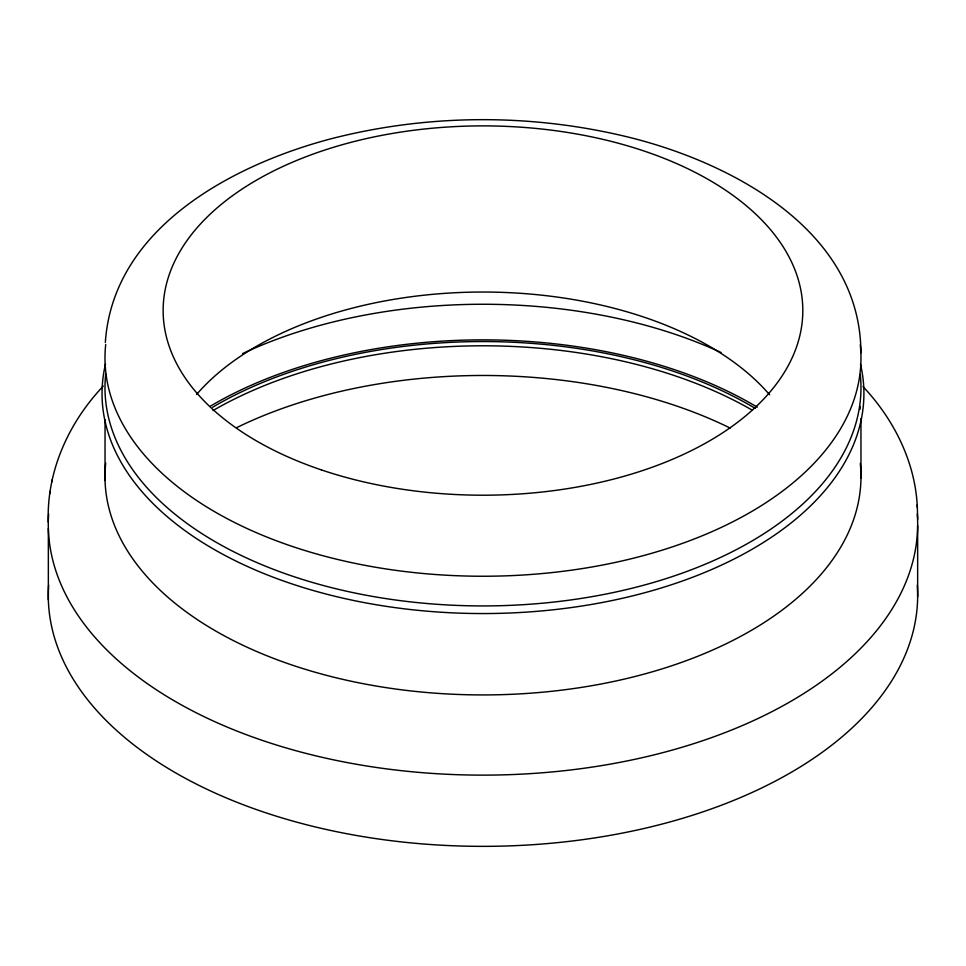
<?xml version="1.0" encoding="UTF-8"?>
<svg xmlns="http://www.w3.org/2000/svg" width="966" height="966" viewBox="0 0 966 966"><rect width="100%" height="100%" fill="white"/><g stroke="black" fill="none" stroke-linecap="round" stroke-linejoin="round"><path stroke-width="1.45" d="M48.3 522.171C46.368 471.48 68.767 422.359 103.314 386.062M105.33 342.435C113.022 227.795 232.866 164.631 331.205 138.742L332.401 138.44C429.363 113.71 532.52 113.445 629.663 137.438L630.822 137.727C733.532 163.544 860.706 231.381 860.899 352.832M49.797 493.59L50.196 491.308M51.79 481.974L52.2 479.704M863.012 386.605C893.876 419.304 915.466 462.159 917.338 507.573M917.253 504.832L917.7 519.249M917.652 525.625L917.652 596.831M860.96 418.628L860.96 477.965M105.04 419.679L105.04 480.5M48.348 528.547L48.348 599.753M860.271 463.463A377.996 218.231 0 0 1 482.662 694.928A377.996 218.231 0 0 1 105.717 463.1M860.271 374.458A377.996 218.231 0 0 1 482.662 605.923A377.996 218.231 0 0 1 105.717 374.096M860.271 344.777A377.996 218.231 0 0 1 482.662 576.243A377.996 218.231 0 0 1 105.717 344.415M860.501 364.279A380.942 219.934 0 0 1 482.65 613.555A380.942 219.934 0 0 1 105.523 363.916M917.302 585.154A434.688 250.967 0 0 1 482.976 846.349A434.688 250.967 0 0 1 48.638 585.154M917.302 513.948A434.688 250.967 0 0 1 482.976 775.13A434.688 250.967 0 0 1 48.638 513.948M210.516 406.094A380.906 219.91 0 0 1 757.272 407.193M212.605 407.266A377.984 218.231 0 0 1 755.17 408.364M236.441 427.745A380.906 219.91 0 0 1 730.175 428.071M860.308 406.493A377.996 218.231 0 0 1 859.982 409.391M196.557 394.502A319.843 184.663 0 0 1 483.241 292.034A319.843 184.663 0 0 1 769.624 394.78M213.003 410.562A380.906 219.91 0 0 1 752.309 410.2M242.635 353.556A380.906 219.91 0 0 1 721.107 352.53M321.436 469.923A319.843 184.663 0 0 0 802.806 311.62A319.843 184.663 0 0 0 324.661 150.092A319.843 184.663 0 0 0 321.436 469.923"/></g></svg>
